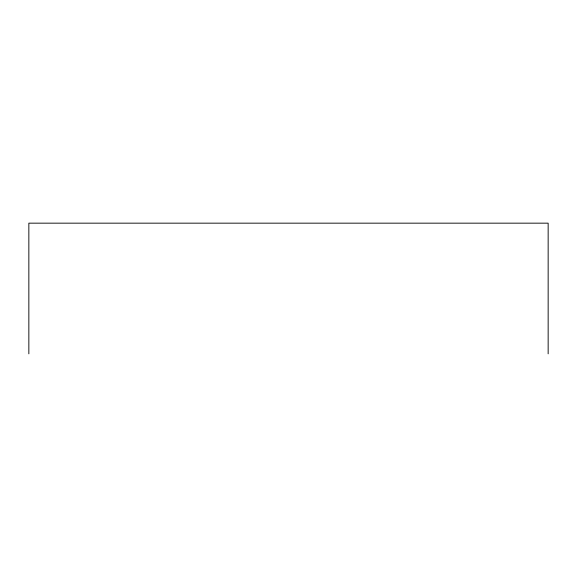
<?xml version="1.0" encoding="UTF-8"?>
<svg xmlns="http://www.w3.org/2000/svg" width="577" height="577" viewBox="0 0 577 577"><rect width="100%" height="100%" fill="white"/><g stroke="black" fill="none" stroke-linecap="round" stroke-linejoin="round"><path stroke-width="0.87" d="M548.15 353.838L548.15 223.162L28.85 223.162L28.85 353.838"/></g></svg>
